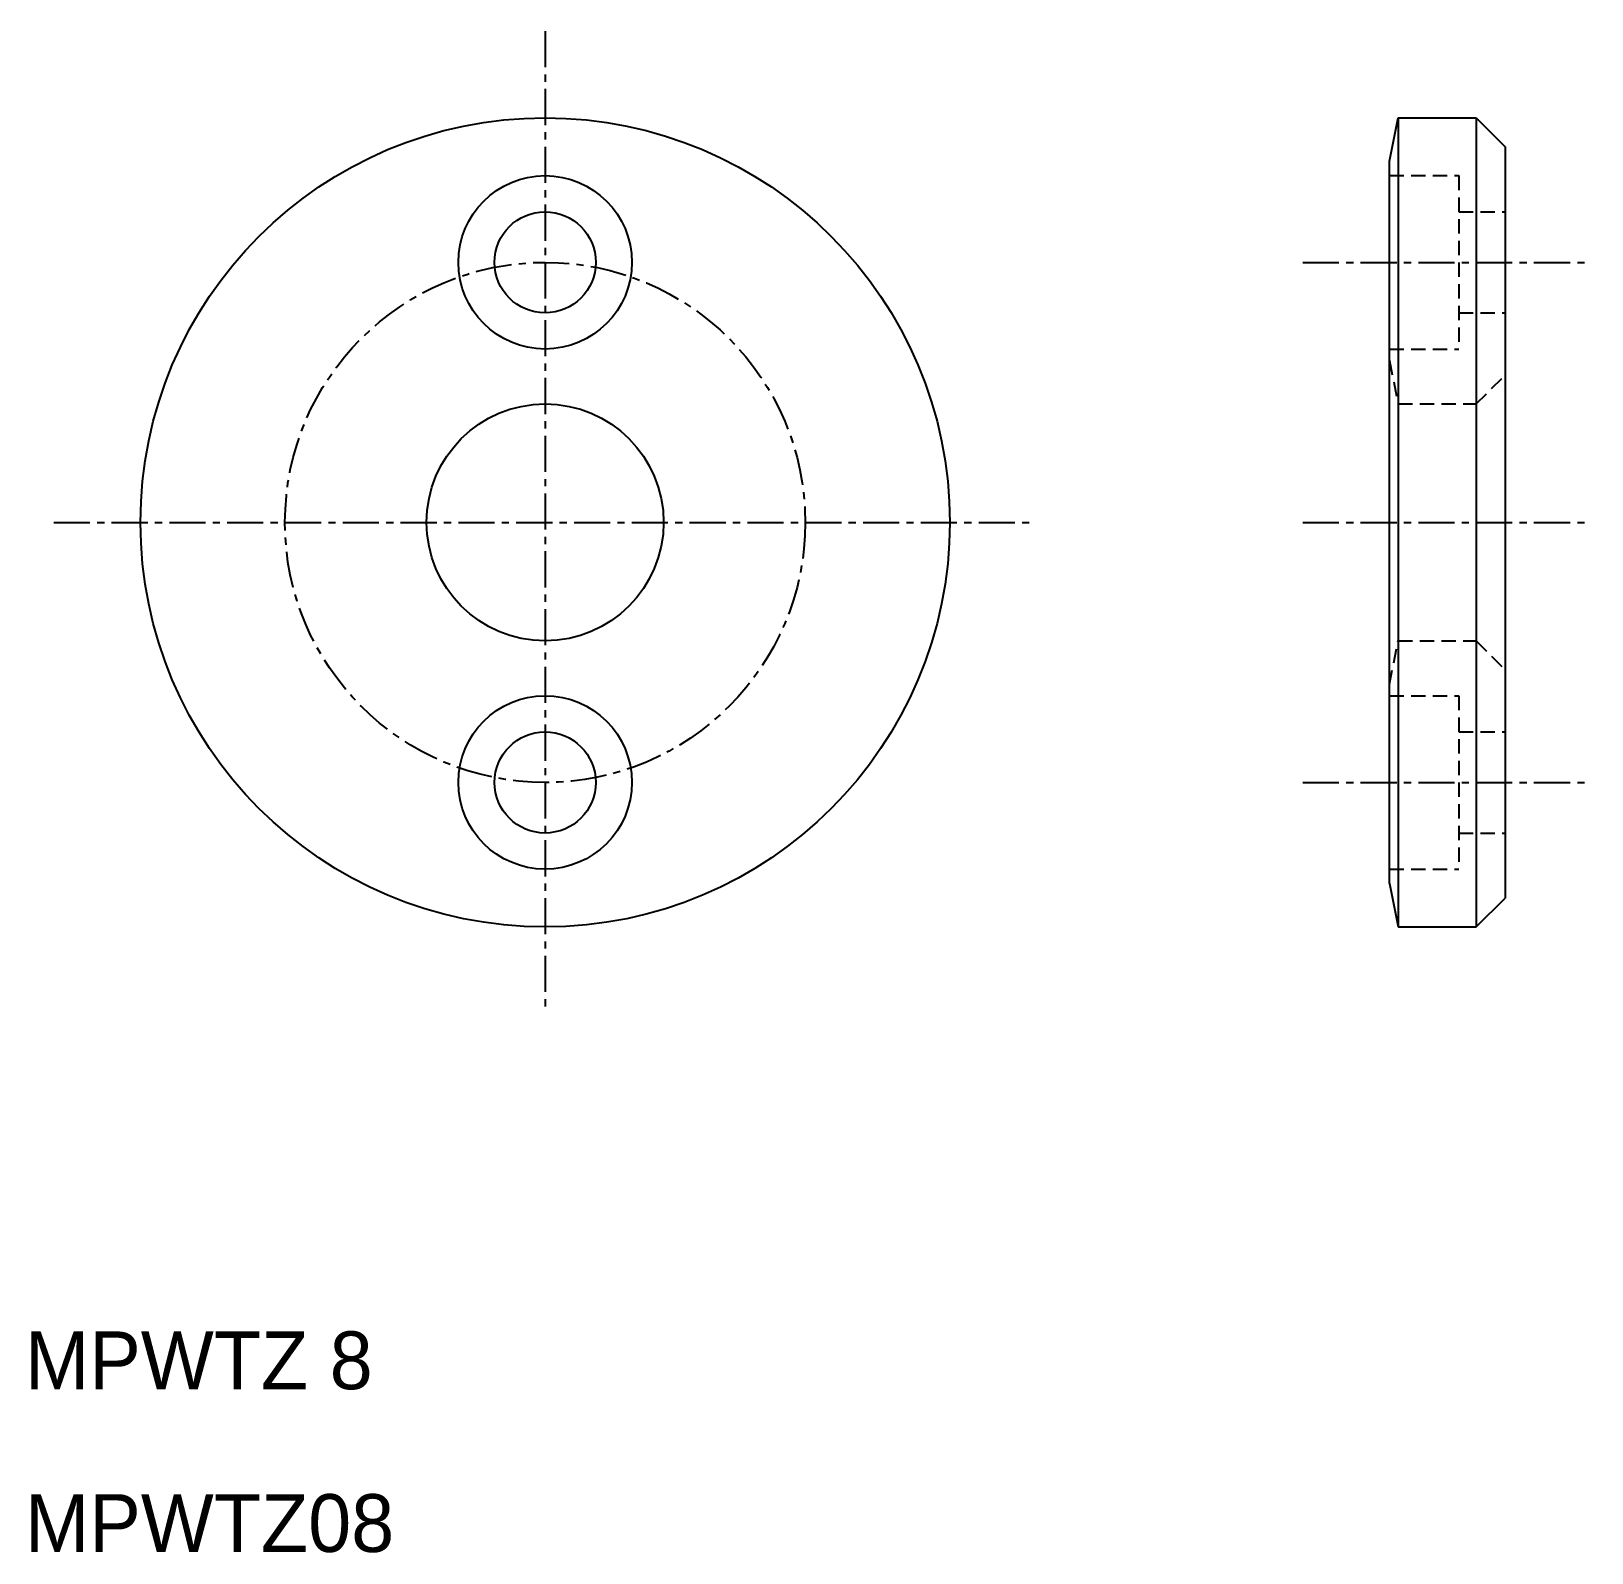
# Model space of a CAD drawing. Extents: x 71.5 to 125.5, y 101.8 to 154.5.
import ezdxf

# ---------------------------------------------------------------- set-up
doc = ezdxf.new("R2010")
doc.units = 0
doc.linetypes.add('CENTER', pattern=[2, 1.25, -0.25, 0.25, -0.25])
doc.linetypes.add('DASHED', pattern=[0.75, 0.5, -0.25])
doc.layers.get('0').update_dxf_attribs({"linetype": 'CONTINUOUS'})
doc.layers.add('CENTER', color=1, linetype='CENTER')

msp = doc.modelspace()

# ---------------------------------------------------------------- linework, layer by layer
at = {"color": 7, "linetype": 'CONTINUOUS'}
for p, q in [((118.517, 150.004), (118.817, 151.504)), ((118.817, 151.504), (118.817, 123.504)), ((118.817, 151.504), (121.517, 151.504)), ((121.517, 151.504), (121.517, 123.504)), ((121.517, 151.504), (122.517, 150.504)), ((122.517, 150.504), (122.517, 124.504)), ((118.517, 125.004), (118.517, 150.004)), ((118.517, 125.004), (118.817, 123.504)), ((121.517, 123.504), (122.517, 124.504)), ((118.817, 123.504), (121.517, 123.504))]:
    msp.add_line(p, q, dxfattribs=at)
at = {"color": 3, "linetype": 'DASHED'}
for p, q in [((118.517, 149.504), (120.917, 149.504)), ((120.917, 149.504), (120.917, 143.504)), ((120.917, 148.254), (122.517, 148.254)), ((120.917, 144.754), (122.517, 144.754)), ((118.517, 143.504), (120.917, 143.504)), ((118.517, 143.104), (118.817, 141.604)), ((121.517, 141.604), (122.517, 142.604)), ((118.817, 141.604), (118.817, 133.404)), ((118.817, 141.604), (121.517, 141.604)), ((121.517, 141.604), (121.517, 133.404)), ((118.517, 131.904), (118.817, 133.404)), ((118.817, 133.404), (121.517, 133.404)), ((121.517, 133.404), (122.517, 132.404)), ((118.517, 131.504), (120.917, 131.504)), ((120.917, 131.504), (120.917, 125.504)), ((120.917, 130.254), (122.517, 130.254)), ((120.917, 126.754), (122.517, 126.754)), ((118.517, 125.504), (120.917, 125.504))]:
    msp.add_line(p, q, dxfattribs=at)
at = {"color": 7, "linetype": 'CONTINUOUS'}
for centre, radius in [((89.304, 137.504), 14), ((89.304, 146.504), 3), ((89.304, 146.504), 1.75), ((89.304, 137.504), 4.1), ((89.304, 128.504), 3), ((89.304, 128.504), 1.75)]:
    msp.add_circle(centre, radius, dxfattribs=at)
at = {"layer": 'CENTER', "color": 1, "linetype": 'CENTER'}
for p, q in [((89.304, 154.504), (89.304, 120.504)), ((115.517, 146.504), (125.517, 146.504)), ((72.304, 137.504), (106.304, 137.504)), ((115.517, 137.504), (125.517, 137.504)), ((115.517, 128.504), (125.517, 128.504))]:
    msp.add_line(p, q, dxfattribs=at)
msp.add_circle((89.304, 137.504), 9, dxfattribs=at)

# ---------------------------------------------------------------- texts
at = {"color": 7, "linetype": 'CONTINUOUS'}
for s, p in [('MPWTZ 8', (71.304, 107.504)), ('MPWTZ08', (71.304, 101.872))]:
    msp.add_text(s, height=2, dxfattribs=at).set_placement(p)

doc.saveas('drawing.dxf')
